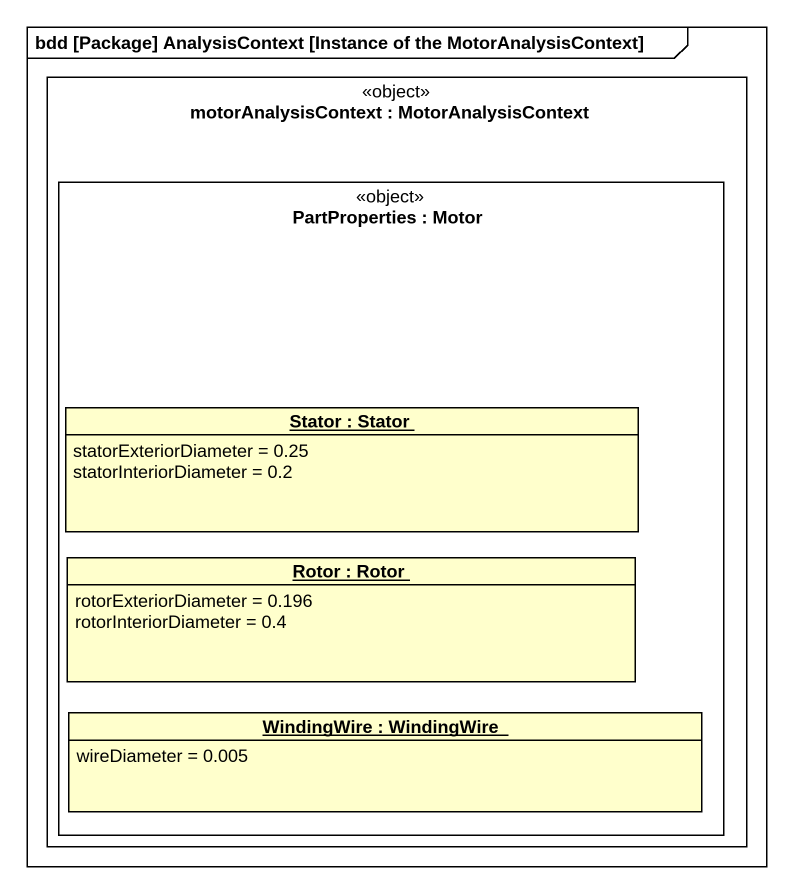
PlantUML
@startuml
mainframe bdd [Package] AnalysisContext [Instance of the MotorAnalysisContext]
hide circle
hide empty members
rectangle "motorAnalysisContext : MotorAnalysisContext" as motorAnalysisContext <<object>> {
  rectangle "PartProperties : Motor" as PartProperties <<object>> {
    object "Stator : Stator" as Stator {
      statorExteriorDiameter = 0.25
      statorInteriorDiameter = 0.2
    }
    object "Rotor : Rotor" as Rotor {
      rotorExteriorDiameter = 0.196
      rotorInteriorDiameter = 0.4
    }
    object "WindingWire : WindingWire" as WindingWire {
      wireDiameter = 0.005
    }
  }
}
@enduml
